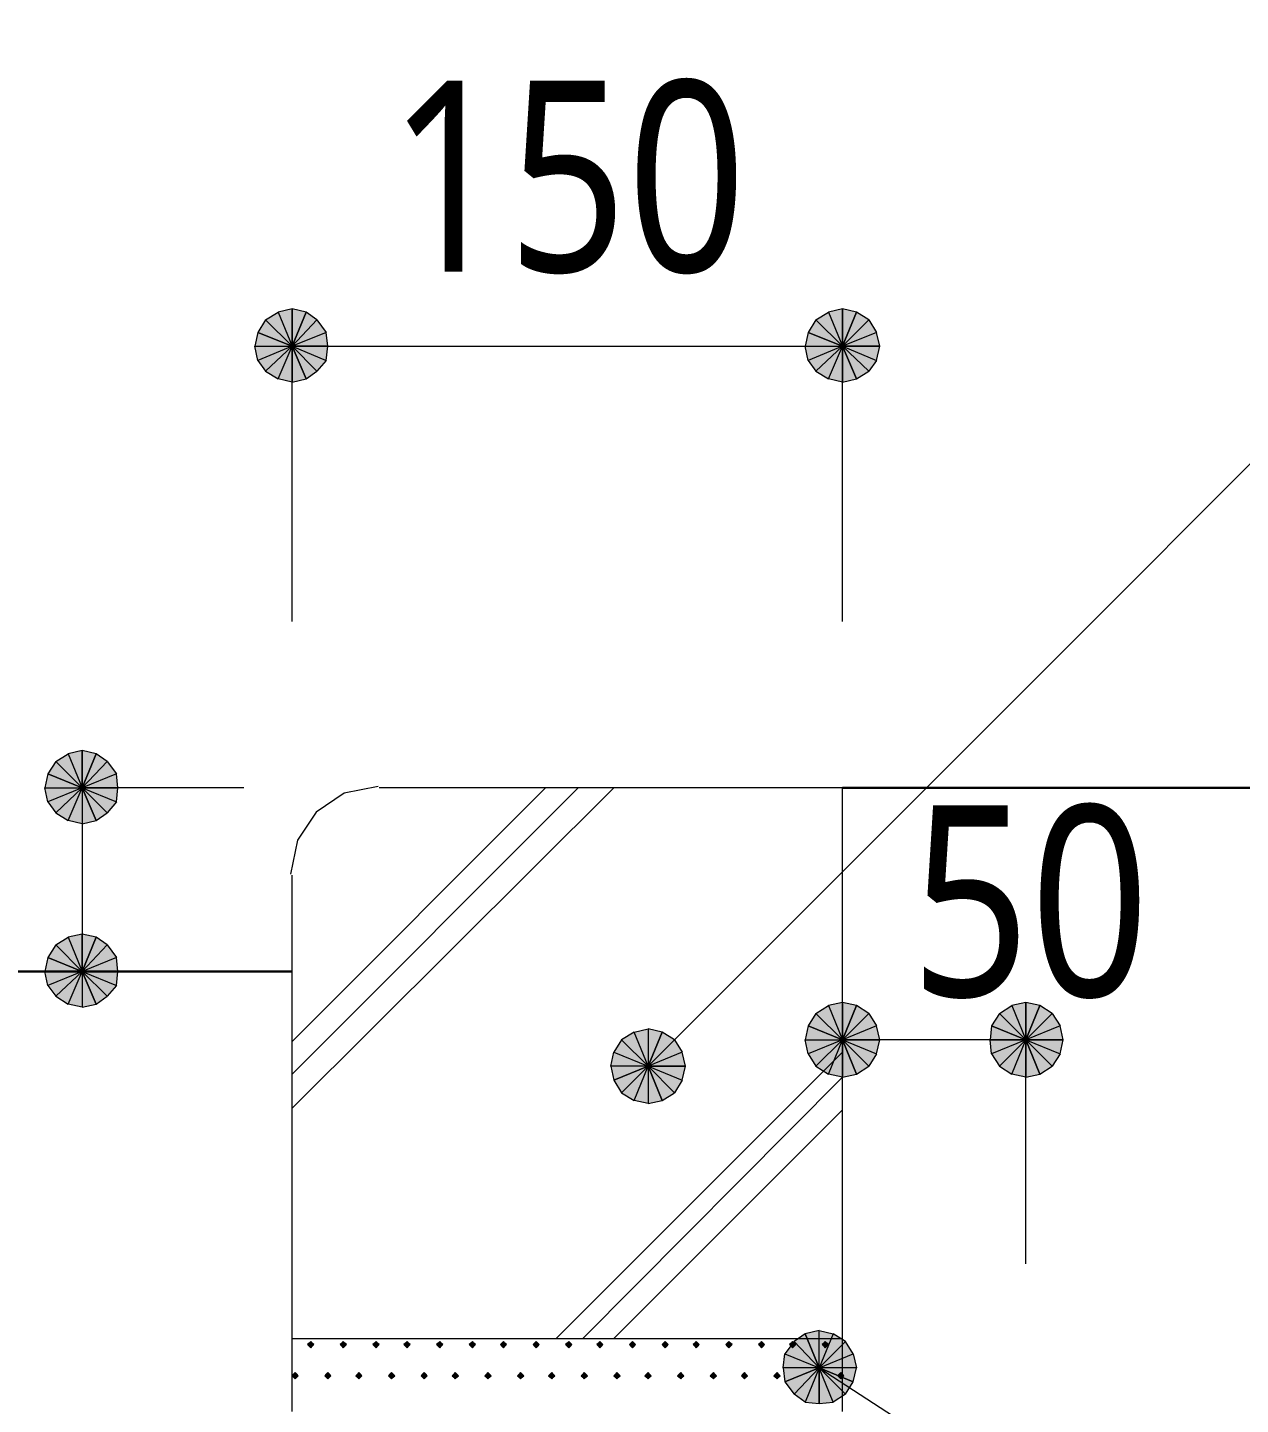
# Model space of a CAD drawing. Header units: millimetres. Extents: x 0 to 420, y 0 to 297.
# Drawn here: x 328.59 to 345.1, y 160.6 to 179.35 of the extents above; entities that cross this region are included whole.
import ezdxf
from ezdxf.enums import TextEntityAlignment as Align

# ---------------------------------------------------------------- set-up
doc = ezdxf.new("R2010")
doc.units = ezdxf.units.MM
doc.styles.add('kst32b', font='NotoSansJP-Variable.ttf')

msp = doc.modelspace()

# ---------------------------------------------------------------- hatches: boundary and pattern name
h = msp.add_hatch(color=7)
h.paths.add_polyline_path([(332.19, 175.514), (331.999, 175.472), (332.19, 175.006), (332.19, 175.514)])
h.paths.add_polyline_path([(331.999, 175.472), (332.19, 175.006), (331.83, 175.366), (331.999, 175.472)])
h.paths.add_polyline_path([(332.19, 175.006), (331.83, 175.366), (331.724, 175.196), (332.19, 175.006)])
for points in [[(332.38, 175.472), (332.19, 175.514), (332.19, 175.006), (332.38, 175.472)], [(339.873, 175.472), (339.683, 175.514), (339.683, 175.006), (339.873, 175.472)], [(329.523, 169.46), (329.332, 169.503), (329.332, 168.995), (329.523, 169.46)], [(329.523, 166.963), (329.332, 167.005), (329.332, 166.497), (329.523, 166.963)], [(339.873, 166.031), (339.683, 166.074), (339.683, 165.566), (339.873, 166.031)], [(342.371, 166.031), (342.18, 166.074), (342.18, 165.566), (342.371, 166.031)], [(336.571, 165.015), (336.677, 164.846), (337.037, 165.206), (336.571, 165.015)], [(332.444, 161.459), (332.422, 161.438), (332.401, 161.417), (332.422, 161.396), (332.444, 161.375), (332.465, 161.396), (332.486, 161.417), (332.465, 161.438), (332.444, 161.459)], [(332.888, 161.459), (332.867, 161.438), (332.846, 161.417), (332.867, 161.396), (332.888, 161.375), (332.909, 161.396), (332.93, 161.417), (332.909, 161.438), (332.888, 161.459)], [(333.333, 161.459), (333.312, 161.438), (333.29, 161.417), (333.312, 161.396), (333.333, 161.375), (333.354, 161.396), (333.375, 161.417), (333.354, 161.438), (333.333, 161.459)], [(333.756, 161.459), (333.735, 161.438), (333.714, 161.417), (333.735, 161.396), (333.756, 161.375), (333.777, 161.396), (333.798, 161.417), (333.777, 161.438), (333.756, 161.459)], [(334.201, 161.459), (334.179, 161.438), (334.158, 161.417), (334.179, 161.396), (334.201, 161.375), (334.222, 161.396), (334.243, 161.417), (334.222, 161.438), (334.201, 161.459)], [(334.645, 161.459), (334.624, 161.438), (334.603, 161.417), (334.624, 161.396), (334.645, 161.375), (334.666, 161.396), (334.687, 161.417), (334.666, 161.438), (334.645, 161.459)], [(335.068, 161.459), (335.047, 161.438), (335.026, 161.417), (335.047, 161.396), (335.068, 161.375), (335.089, 161.396), (335.111, 161.417), (335.089, 161.438), (335.068, 161.459)], [(335.513, 161.459), (335.492, 161.438), (335.471, 161.417), (335.492, 161.396), (335.513, 161.375), (335.534, 161.396), (335.555, 161.417), (335.534, 161.438), (335.513, 161.459)], [(335.957, 161.459), (335.936, 161.438), (335.915, 161.417), (335.936, 161.396), (335.957, 161.375), (335.979, 161.396), (336, 161.417), (335.979, 161.438), (335.957, 161.459)], [(336.381, 161.459), (336.36, 161.438), (336.338, 161.417), (336.36, 161.396), (336.381, 161.375), (336.402, 161.396), (336.423, 161.417), (336.402, 161.438), (336.381, 161.459)], [(336.825, 161.459), (336.804, 161.438), (336.783, 161.417), (336.804, 161.396), (336.825, 161.375), (336.846, 161.396), (336.868, 161.417), (336.846, 161.438), (336.825, 161.459)], [(337.27, 161.459), (337.248, 161.438), (337.227, 161.417), (337.248, 161.396), (337.27, 161.375), (337.291, 161.396), (337.312, 161.417), (337.291, 161.438), (337.27, 161.459)], [(337.693, 161.459), (337.672, 161.438), (337.651, 161.417), (337.672, 161.396), (337.693, 161.375), (337.714, 161.396), (337.735, 161.417), (337.714, 161.438), (337.693, 161.459)], [(338.137, 161.459), (338.116, 161.438), (338.095, 161.417), (338.116, 161.396), (338.137, 161.375), (338.159, 161.396), (338.18, 161.417), (338.159, 161.438), (338.137, 161.459)], [(338.582, 161.459), (338.561, 161.438), (338.54, 161.417), (338.561, 161.396), (338.582, 161.375), (338.603, 161.396), (338.624, 161.417), (338.603, 161.438), (338.582, 161.459)], [(339.005, 161.459), (338.984, 161.438), (338.963, 161.417), (338.984, 161.396), (339.005, 161.375), (339.027, 161.396), (339.048, 161.417), (339.027, 161.438), (339.005, 161.459)], [(339.175, 161.565), (339.027, 161.459), (339.365, 161.1), (339.175, 161.565)], [(339.45, 161.459), (339.429, 161.438), (339.407, 161.417), (339.429, 161.396), (339.45, 161.375), (339.471, 161.396), (339.492, 161.417), (339.471, 161.438), (339.45, 161.459)], [(332.232, 161.036), (332.211, 161.015), (332.19, 160.994), (332.211, 160.972), (332.232, 160.951), (332.253, 160.972), (332.274, 160.994), (332.253, 161.015), (332.232, 161.036)], [(332.677, 161.036), (332.655, 161.015), (332.634, 160.994), (332.655, 160.972), (332.677, 160.951), (332.698, 160.972), (332.719, 160.994), (332.698, 161.015), (332.677, 161.036)], [(333.1, 161.036), (333.079, 161.015), (333.057, 160.994), (333.079, 160.972), (333.1, 160.951), (333.121, 160.972), (333.142, 160.994), (333.121, 161.015), (333.1, 161.036)], [(333.544, 161.036), (333.523, 161.015), (333.502, 160.994), (333.523, 160.972), (333.544, 160.951), (333.566, 160.972), (333.587, 160.994), (333.566, 161.015), (333.544, 161.036)], [(333.989, 161.036), (333.968, 161.015), (333.946, 160.994), (333.968, 160.972), (333.989, 160.951), (334.01, 160.972), (334.031, 160.994), (334.01, 161.015), (333.989, 161.036)], [(334.412, 161.036), (334.391, 161.015), (334.37, 160.994), (334.391, 160.972), (334.412, 160.951), (334.433, 160.972), (334.454, 160.994), (334.433, 161.015), (334.412, 161.036)], [(334.857, 161.036), (334.836, 161.015), (334.814, 160.994), (334.836, 160.972), (334.857, 160.951), (334.878, 160.972), (334.899, 160.994), (334.878, 161.015), (334.857, 161.036)], [(335.301, 161.036), (335.28, 161.015), (335.259, 160.994), (335.28, 160.972), (335.301, 160.951), (335.322, 160.972), (335.344, 160.994), (335.322, 161.015), (335.301, 161.036)], [(335.725, 161.036), (335.703, 161.015), (335.682, 160.994), (335.703, 160.972), (335.725, 160.951), (335.746, 160.972), (335.767, 160.994), (335.746, 161.015), (335.725, 161.036)], [(336.169, 161.036), (336.148, 161.015), (336.127, 160.994), (336.148, 160.972), (336.169, 160.951), (336.19, 160.972), (336.211, 160.994), (336.19, 161.015), (336.169, 161.036)], [(336.613, 161.036), (336.592, 161.015), (336.571, 160.994), (336.592, 160.972), (336.613, 160.951), (336.635, 160.972), (336.656, 160.994), (336.635, 161.015), (336.613, 161.036)], [(337.037, 161.036), (337.016, 161.015), (336.995, 160.994), (337.016, 160.972), (337.037, 160.951), (337.058, 160.972), (337.079, 160.994), (337.058, 161.015), (337.037, 161.036)], [(337.481, 161.036), (337.46, 161.015), (337.439, 160.994), (337.46, 160.972), (337.481, 160.951), (337.503, 160.972), (337.524, 160.994), (337.503, 161.015), (337.481, 161.036)], [(337.926, 161.036), (337.905, 161.015), (337.884, 160.994), (337.905, 160.972), (337.926, 160.951), (337.947, 160.972), (337.968, 160.994), (337.947, 161.015), (337.926, 161.036)], [(338.349, 161.036), (338.328, 161.015), (338.307, 160.994), (338.328, 160.972), (338.349, 160.951), (338.37, 160.972), (338.391, 160.994), (338.37, 161.015), (338.349, 161.036)], [(338.794, 161.036), (338.772, 161.015), (338.751, 160.994), (338.772, 160.972), (338.794, 160.951), (338.815, 160.972), (338.836, 160.994), (338.815, 161.015), (338.794, 161.036)], [(339.662, 161.036), (339.64, 161.015), (339.619, 160.994), (339.64, 160.972), (339.662, 160.951), (339.683, 160.972), (339.704, 160.994), (339.683, 161.015), (339.662, 161.036)]]:
    msp.add_hatch(color=7).paths.add_polyline_path(points)
h = msp.add_hatch(color=7)
h.paths.add_polyline_path([(332.677, 175.006), (332.655, 175.196), (332.19, 175.006), (332.677, 175.006)])
h.paths.add_polyline_path([(332.655, 175.196), (332.19, 175.006), (332.528, 175.366), (332.655, 175.196)])
h.paths.add_polyline_path([(332.19, 175.006), (332.528, 175.366), (332.38, 175.472), (332.19, 175.006)])
h = msp.add_hatch(color=7)
h.paths.add_polyline_path([(339.683, 175.514), (339.492, 175.472), (339.683, 175.006), (339.683, 175.514)])
h.paths.add_polyline_path([(339.492, 175.472), (339.683, 175.006), (339.323, 175.366), (339.492, 175.472)])
h.paths.add_polyline_path([(339.683, 175.006), (339.323, 175.366), (339.217, 175.196), (339.683, 175.006)])
h = msp.add_hatch(color=7)
h.paths.add_polyline_path([(340.191, 175.006), (340.148, 175.196), (339.683, 175.006), (340.191, 175.006)])
h.paths.add_polyline_path([(340.148, 175.196), (339.683, 175.006), (340.043, 175.366), (340.148, 175.196)])
h.paths.add_polyline_path([(339.683, 175.006), (340.043, 175.366), (339.873, 175.472), (339.683, 175.006)])
h = msp.add_hatch(color=7)
h.paths.add_polyline_path([(331.724, 175.196), (331.682, 175.006), (332.19, 175.006), (331.724, 175.196)])
h.paths.add_polyline_path([(331.682, 175.006), (332.19, 175.006), (331.724, 174.815), (331.682, 175.006)])
h.paths.add_polyline_path([(332.19, 175.006), (331.724, 174.815), (331.83, 174.667), (332.19, 175.006)])
h = msp.add_hatch(color=7)
h.paths.add_polyline_path([(339.217, 175.196), (339.175, 175.006), (339.683, 175.006), (339.217, 175.196)])
h.paths.add_polyline_path([(339.175, 175.006), (339.683, 175.006), (339.217, 174.815), (339.175, 175.006)])
h.paths.add_polyline_path([(339.683, 175.006), (339.217, 174.815), (339.323, 174.667), (339.683, 175.006)])
h = msp.add_hatch(color=7)
h.paths.add_polyline_path([(331.83, 174.667), (331.999, 174.561), (332.19, 175.006), (331.83, 174.667)])
h.paths.add_polyline_path([(331.999, 174.561), (332.19, 175.006), (332.19, 174.519), (331.999, 174.561)])
h.paths.add_polyline_path([(332.19, 175.006), (332.19, 174.519), (332.38, 174.561), (332.19, 175.006)])
h = msp.add_hatch(color=7)
h.paths.add_polyline_path([(332.38, 174.561), (332.528, 174.667), (332.19, 175.006), (332.38, 174.561)])
h.paths.add_polyline_path([(332.528, 174.667), (332.19, 175.006), (332.655, 174.815), (332.528, 174.667)])
h.paths.add_polyline_path([(332.19, 175.006), (332.655, 174.815), (332.677, 175.006), (332.19, 175.006)])
h = msp.add_hatch(color=7)
h.paths.add_polyline_path([(339.323, 174.667), (339.492, 174.561), (339.683, 175.006), (339.323, 174.667)])
h.paths.add_polyline_path([(339.492, 174.561), (339.683, 175.006), (339.683, 174.519), (339.492, 174.561)])
h.paths.add_polyline_path([(339.683, 175.006), (339.683, 174.519), (339.873, 174.561), (339.683, 175.006)])
h = msp.add_hatch(color=7)
h.paths.add_polyline_path([(339.873, 174.561), (340.043, 174.667), (339.683, 175.006), (339.873, 174.561)])
h.paths.add_polyline_path([(340.043, 174.667), (339.683, 175.006), (340.148, 174.815), (340.043, 174.667)])
h.paths.add_polyline_path([(339.683, 175.006), (340.148, 174.815), (340.191, 175.006), (339.683, 175.006)])
h = msp.add_hatch(color=7)
h.paths.add_polyline_path([(329.332, 169.503), (329.142, 169.46), (329.332, 168.995), (329.332, 169.503)])
h.paths.add_polyline_path([(329.142, 169.46), (329.332, 168.995), (328.972, 169.354), (329.142, 169.46)])
h.paths.add_polyline_path([(329.332, 168.995), (328.972, 169.354), (328.866, 169.185), (329.332, 168.995)])
h = msp.add_hatch(color=7)
h.paths.add_polyline_path([(329.819, 168.995), (329.798, 169.185), (329.332, 168.995), (329.819, 168.995)])
h.paths.add_polyline_path([(329.798, 169.185), (329.332, 168.995), (329.671, 169.354), (329.798, 169.185)])
h.paths.add_polyline_path([(329.332, 168.995), (329.671, 169.354), (329.523, 169.46), (329.332, 168.995)])
h = msp.add_hatch(color=7)
h.paths.add_polyline_path([(328.866, 169.185), (328.824, 168.995), (329.332, 168.995), (328.866, 169.185)])
h.paths.add_polyline_path([(328.824, 168.995), (329.332, 168.995), (328.866, 168.804), (328.824, 168.995)])
h.paths.add_polyline_path([(329.332, 168.995), (328.866, 168.804), (328.972, 168.656), (329.332, 168.995)])
h = msp.add_hatch(color=7)
h.paths.add_polyline_path([(328.972, 168.656), (329.142, 168.55), (329.332, 168.995), (328.972, 168.656)])
h.paths.add_polyline_path([(329.142, 168.55), (329.332, 168.995), (329.332, 168.508), (329.142, 168.55)])
h.paths.add_polyline_path([(329.332, 168.995), (329.332, 168.508), (329.523, 168.55), (329.332, 168.995)])
h = msp.add_hatch(color=7)
h.paths.add_polyline_path([(329.523, 168.55), (329.671, 168.656), (329.332, 168.995), (329.523, 168.55)])
h.paths.add_polyline_path([(329.671, 168.656), (329.332, 168.995), (329.798, 168.804), (329.671, 168.656)])
h.paths.add_polyline_path([(329.332, 168.995), (329.798, 168.804), (329.819, 168.995), (329.332, 168.995)])
h = msp.add_hatch(color=7)
h.paths.add_polyline_path([(329.332, 167.005), (329.142, 166.963), (329.332, 166.497), (329.332, 167.005)])
h.paths.add_polyline_path([(329.142, 166.963), (329.332, 166.497), (328.972, 166.857), (329.142, 166.963)])
h.paths.add_polyline_path([(329.332, 166.497), (328.972, 166.857), (328.866, 166.687), (329.332, 166.497)])
h = msp.add_hatch(color=7)
h.paths.add_polyline_path([(329.819, 166.497), (329.798, 166.687), (329.332, 166.497), (329.819, 166.497)])
h.paths.add_polyline_path([(329.798, 166.687), (329.332, 166.497), (329.671, 166.857), (329.798, 166.687)])
h.paths.add_polyline_path([(329.332, 166.497), (329.671, 166.857), (329.523, 166.963), (329.332, 166.497)])
h = msp.add_hatch(color=7)
h.paths.add_polyline_path([(328.866, 166.687), (328.824, 166.497), (329.332, 166.497), (328.866, 166.687)])
h.paths.add_polyline_path([(328.824, 166.497), (329.332, 166.497), (328.866, 166.306), (328.824, 166.497)])
h.paths.add_polyline_path([(329.332, 166.497), (328.866, 166.306), (328.972, 166.158), (329.332, 166.497)])
h = msp.add_hatch(color=7)
h.paths.add_polyline_path([(328.972, 166.158), (329.142, 166.052), (329.332, 166.497), (328.972, 166.158)])
h.paths.add_polyline_path([(329.142, 166.052), (329.332, 166.497), (329.332, 166.01), (329.142, 166.052)])
h.paths.add_polyline_path([(329.332, 166.497), (329.332, 166.01), (329.523, 166.052), (329.332, 166.497)])
h = msp.add_hatch(color=7)
h.paths.add_polyline_path([(329.523, 166.052), (329.671, 166.158), (329.332, 166.497), (329.523, 166.052)])
h.paths.add_polyline_path([(329.671, 166.158), (329.332, 166.497), (329.798, 166.306), (329.671, 166.158)])
h.paths.add_polyline_path([(329.332, 166.497), (329.798, 166.306), (329.819, 166.497), (329.332, 166.497)])
h = msp.add_hatch(color=7)
h.paths.add_polyline_path([(339.683, 166.074), (339.492, 166.031), (339.683, 165.566), (339.683, 166.074)])
h.paths.add_polyline_path([(339.492, 166.031), (339.683, 165.566), (339.323, 165.925), (339.492, 166.031)])
h.paths.add_polyline_path([(339.683, 165.566), (339.323, 165.925), (339.217, 165.756), (339.683, 165.566)])
h = msp.add_hatch(color=7)
h.paths.add_polyline_path([(342.18, 166.074), (341.99, 166.031), (342.18, 165.566), (342.18, 166.074)])
h.paths.add_polyline_path([(341.99, 166.031), (342.18, 165.566), (341.821, 165.925), (341.99, 166.031)])
h.paths.add_polyline_path([(342.18, 165.566), (341.821, 165.925), (341.715, 165.756), (342.18, 165.566)])
h = msp.add_hatch(color=7)
h.paths.add_polyline_path([(340.191, 165.566), (340.148, 165.756), (339.683, 165.566), (340.191, 165.566)])
h.paths.add_polyline_path([(340.148, 165.756), (339.683, 165.566), (340.043, 165.925), (340.148, 165.756)])
h.paths.add_polyline_path([(339.683, 165.566), (340.043, 165.925), (339.873, 166.031), (339.683, 165.566)])
h = msp.add_hatch(color=7)
h.paths.add_polyline_path([(342.688, 165.566), (342.646, 165.756), (342.18, 165.566), (342.688, 165.566)])
h.paths.add_polyline_path([(342.646, 165.756), (342.18, 165.566), (342.54, 165.925), (342.646, 165.756)])
h.paths.add_polyline_path([(342.18, 165.566), (342.54, 165.925), (342.371, 166.031), (342.18, 165.566)])
h = msp.add_hatch(color=7)
h.paths.add_polyline_path([(337.227, 165.671), (337.037, 165.714), (337.037, 165.206), (337.227, 165.671)])
h.paths.add_polyline_path([(337.037, 165.714), (337.037, 165.206), (336.846, 165.671), (337.037, 165.714)])
h.paths.add_polyline_path([(337.037, 165.206), (336.846, 165.671), (336.677, 165.566), (337.037, 165.206)])
h = msp.add_hatch(color=7)
h.paths.add_polyline_path([(339.217, 165.756), (339.175, 165.566), (339.683, 165.566), (339.217, 165.756)])
h.paths.add_polyline_path([(339.175, 165.566), (339.683, 165.566), (339.217, 165.375), (339.175, 165.566)])
h.paths.add_polyline_path([(339.683, 165.566), (339.217, 165.375), (339.323, 165.206), (339.683, 165.566)])
h = msp.add_hatch(color=7)
h.paths.add_polyline_path([(341.715, 165.756), (341.694, 165.566), (342.18, 165.566), (341.715, 165.756)])
h.paths.add_polyline_path([(341.694, 165.566), (342.18, 165.566), (341.715, 165.375), (341.694, 165.566)])
h.paths.add_polyline_path([(342.18, 165.566), (341.715, 165.375), (341.821, 165.206), (342.18, 165.566)])
h = msp.add_hatch(color=7)
h.paths.add_polyline_path([(336.677, 165.566), (336.571, 165.396), (337.037, 165.206), (336.677, 165.566)])
h.paths.add_polyline_path([(336.571, 165.396), (337.037, 165.206), (336.529, 165.206), (336.571, 165.396)])
h.paths.add_polyline_path([(337.037, 165.206), (336.529, 165.206), (336.571, 165.015), (337.037, 165.206)])
h = msp.add_hatch(color=7)
h.paths.add_polyline_path([(337.545, 165.206), (337.503, 165.396), (337.037, 165.206), (337.545, 165.206)])
h.paths.add_polyline_path([(337.503, 165.396), (337.037, 165.206), (337.397, 165.566), (337.503, 165.396)])
h.paths.add_polyline_path([(337.037, 165.206), (337.397, 165.566), (337.227, 165.671), (337.037, 165.206)])
h = msp.add_hatch(color=7)
h.paths.add_polyline_path([(339.323, 165.206), (339.492, 165.1), (339.683, 165.566), (339.323, 165.206)])
h.paths.add_polyline_path([(339.492, 165.1), (339.683, 165.566), (339.683, 165.058), (339.492, 165.1)])
h.paths.add_polyline_path([(339.683, 165.566), (339.683, 165.058), (339.873, 165.1), (339.683, 165.566)])
h = msp.add_hatch(color=7)
h.paths.add_polyline_path([(339.873, 165.1), (340.043, 165.206), (339.683, 165.566), (339.873, 165.1)])
h.paths.add_polyline_path([(340.043, 165.206), (339.683, 165.566), (340.148, 165.375), (340.043, 165.206)])
h.paths.add_polyline_path([(339.683, 165.566), (340.148, 165.375), (340.191, 165.566), (339.683, 165.566)])
h = msp.add_hatch(color=7)
h.paths.add_polyline_path([(341.821, 165.206), (341.99, 165.1), (342.18, 165.566), (341.821, 165.206)])
h.paths.add_polyline_path([(341.99, 165.1), (342.18, 165.566), (342.18, 165.058), (341.99, 165.1)])
h.paths.add_polyline_path([(342.18, 165.566), (342.18, 165.058), (342.371, 165.1), (342.18, 165.566)])
h = msp.add_hatch(color=7)
h.paths.add_polyline_path([(342.371, 165.1), (342.54, 165.206), (342.18, 165.566), (342.371, 165.1)])
h.paths.add_polyline_path([(342.54, 165.206), (342.18, 165.566), (342.646, 165.375), (342.54, 165.206)])
h.paths.add_polyline_path([(342.18, 165.566), (342.646, 165.375), (342.688, 165.566), (342.18, 165.566)])
h = msp.add_hatch(color=7)
h.paths.add_polyline_path([(336.677, 164.846), (336.846, 164.74), (337.037, 165.206), (336.677, 164.846)])
h.paths.add_polyline_path([(336.846, 164.74), (337.037, 165.206), (337.037, 164.698), (336.846, 164.74)])
h.paths.add_polyline_path([(337.037, 165.206), (337.037, 164.698), (337.227, 164.74), (337.037, 165.206)])
h = msp.add_hatch(color=7)
h.paths.add_polyline_path([(337.227, 164.74), (337.397, 164.846), (337.037, 165.206), (337.227, 164.74)])
h.paths.add_polyline_path([(337.397, 164.846), (337.037, 165.206), (337.503, 165.015), (337.397, 164.846)])
h.paths.add_polyline_path([(337.037, 165.206), (337.503, 165.015), (337.545, 165.206), (337.037, 165.206)])
h = msp.add_hatch(color=7)
h.paths.add_polyline_path([(339.725, 161.459), (339.556, 161.565), (339.365, 161.1), (339.725, 161.459)])
h.paths.add_polyline_path([(339.556, 161.565), (339.365, 161.1), (339.365, 161.607), (339.556, 161.565)])
h.paths.add_polyline_path([(339.365, 161.1), (339.365, 161.607), (339.175, 161.565), (339.365, 161.1)])
h = msp.add_hatch(color=7)
h.paths.add_polyline_path([(339.027, 161.459), (338.9, 161.29), (339.365, 161.1), (339.027, 161.459)])
h.paths.add_polyline_path([(338.9, 161.29), (339.365, 161.1), (338.878, 161.1), (338.9, 161.29)])
h.paths.add_polyline_path([(339.365, 161.1), (338.878, 161.1), (338.9, 160.909), (339.365, 161.1)])
h = msp.add_hatch(color=7)
h.paths.add_polyline_path([(339.831, 160.909), (339.873, 161.1), (339.365, 161.1), (339.831, 160.909)])
h.paths.add_polyline_path([(339.873, 161.1), (339.365, 161.1), (339.831, 161.29), (339.873, 161.1)])
h.paths.add_polyline_path([(339.365, 161.1), (339.831, 161.29), (339.725, 161.459), (339.365, 161.1)])
h = msp.add_hatch(color=7)
h.paths.add_polyline_path([(338.9, 160.909), (339.027, 160.74), (339.365, 161.1), (338.9, 160.909)])
h.paths.add_polyline_path([(339.027, 160.74), (339.365, 161.1), (339.175, 160.634), (339.027, 160.74)])
h.paths.add_polyline_path([(339.365, 161.1), (339.175, 160.634), (339.365, 160.613), (339.365, 161.1)])
h = msp.add_hatch(color=7)
h.paths.add_polyline_path([(339.365, 160.613), (339.556, 160.634), (339.365, 161.1), (339.365, 160.613)])
h.paths.add_polyline_path([(339.556, 160.634), (339.365, 161.1), (339.725, 160.74), (339.556, 160.634)])
h.paths.add_polyline_path([(339.365, 161.1), (339.725, 160.74), (339.831, 160.909), (339.365, 161.1)])

# ---------------------------------------------------------------- linework, layer by layer
at = {"lineweight": 13}
for points in [[(337.037, 165.206), (351.176, 179.345)], [(332.19, 171.259), (332.19, 175.006)], [(332.19, 175.006), (339.683, 175.006)], [(339.683, 171.259), (339.683, 175.006)], [(331.534, 168.995), (329.332, 168.995)], [(329.332, 168.995), (329.332, 166.497)], [(333.364, 169.016), (332.899, 168.922), (332.519, 168.666), (332.262, 168.285), (332.168, 167.82)], [(332.19, 165.544), (335.64, 168.995)], [(332.19, 164.634), (336.571, 168.995)], [(332.19, 165.1), (336.084, 168.995)], [(339.683, 168.995), (333.375, 168.995)], [(339.683, 161.502), (339.683, 168.995)], [(332.19, 160.507), (332.19, 167.809)], [(339.683, 160.507), (339.683, 165.566)], [(342.18, 165.566), (339.683, 165.566)], [(342.18, 162.518), (342.18, 165.566)], [(335.788, 161.502), (339.683, 165.396)], [(336.148, 161.502), (339.683, 165.058)], [(336.571, 161.502), (339.683, 164.613)], [(332.19, 161.502), (339.683, 161.502)], [(339.365, 161.1), (343.895, 158.157)]]:
    msp.add_lwpolyline(points, dxfattribs=at)
at = {"lineweight": 0}
for points in [[(331.999, 175.472), (332.19, 175.006), (331.83, 175.366)], [(332.19, 175.514), (331.999, 175.472), (332.19, 175.006)], [(332.38, 175.472), (332.19, 175.514), (332.19, 175.006)], [(332.19, 175.006), (332.528, 175.366), (332.38, 175.472)], [(339.492, 175.472), (339.683, 175.006), (339.323, 175.366)], [(339.683, 175.514), (339.492, 175.472), (339.683, 175.006)], [(339.873, 175.472), (339.683, 175.514), (339.683, 175.006)], [(339.683, 175.006), (340.043, 175.366), (339.873, 175.472)], [(332.19, 175.006), (331.83, 175.366), (331.724, 175.196)], [(332.655, 175.196), (332.19, 175.006), (332.528, 175.366)], [(339.683, 175.006), (339.323, 175.366), (339.217, 175.196)], [(340.148, 175.196), (339.683, 175.006), (340.043, 175.366)], [(331.724, 175.196), (331.682, 175.006), (332.19, 175.006)], [(332.677, 175.006), (332.655, 175.196), (332.19, 175.006)], [(339.217, 175.196), (339.175, 175.006), (339.683, 175.006)], [(340.191, 175.006), (340.148, 175.196), (339.683, 175.006)], [(331.682, 175.006), (332.19, 175.006), (331.724, 174.815)], [(332.19, 175.006), (331.724, 174.815), (331.83, 174.667)], [(331.83, 174.667), (331.999, 174.561), (332.19, 175.006)], [(331.999, 174.561), (332.19, 175.006), (332.19, 174.519)], [(332.19, 175.006), (332.19, 174.519), (332.38, 174.561)], [(332.38, 174.561), (332.528, 174.667), (332.19, 175.006)], [(332.528, 174.667), (332.19, 175.006), (332.655, 174.815)], [(332.19, 175.006), (332.655, 174.815), (332.677, 175.006)], [(339.175, 175.006), (339.683, 175.006), (339.217, 174.815)], [(339.683, 175.006), (339.217, 174.815), (339.323, 174.667)], [(339.323, 174.667), (339.492, 174.561), (339.683, 175.006)], [(339.492, 174.561), (339.683, 175.006), (339.683, 174.519)], [(339.683, 175.006), (339.683, 174.519), (339.873, 174.561)], [(339.873, 174.561), (340.043, 174.667), (339.683, 175.006)], [(340.043, 174.667), (339.683, 175.006), (340.148, 174.815)], [(339.683, 175.006), (340.148, 174.815), (340.191, 175.006)], [(329.142, 169.46), (329.332, 168.995), (328.972, 169.354)], [(329.332, 169.503), (329.142, 169.46), (329.332, 168.995)], [(329.523, 169.46), (329.332, 169.503), (329.332, 168.995)], [(329.332, 168.995), (329.671, 169.354), (329.523, 169.46)], [(329.332, 168.995), (328.972, 169.354), (328.866, 169.185)], [(329.798, 169.185), (329.332, 168.995), (329.671, 169.354)], [(328.866, 169.185), (328.824, 168.995), (329.332, 168.995)], [(329.819, 168.995), (329.798, 169.185), (329.332, 168.995)], [(328.824, 168.995), (329.332, 168.995), (328.866, 168.804)], [(329.332, 168.995), (328.866, 168.804), (328.972, 168.656)], [(328.972, 168.656), (329.142, 168.55), (329.332, 168.995)], [(329.142, 168.55), (329.332, 168.995), (329.332, 168.508)], [(329.332, 168.995), (329.332, 168.508), (329.523, 168.55)], [(329.523, 168.55), (329.671, 168.656), (329.332, 168.995)], [(329.671, 168.656), (329.332, 168.995), (329.798, 168.804)], [(329.332, 168.995), (329.798, 168.804), (329.819, 168.995)], [(329.332, 167.005), (329.142, 166.963), (329.332, 166.497)], [(329.523, 166.963), (329.332, 167.005), (329.332, 166.497)], [(329.332, 166.497), (328.972, 166.857), (328.866, 166.687)], [(329.142, 166.963), (329.332, 166.497), (328.972, 166.857)], [(329.332, 166.497), (329.671, 166.857), (329.523, 166.963)], [(329.798, 166.687), (329.332, 166.497), (329.671, 166.857)], [(328.866, 166.687), (328.824, 166.497), (329.332, 166.497)], [(329.819, 166.497), (329.798, 166.687), (329.332, 166.497)], [(328.824, 166.497), (329.332, 166.497), (328.866, 166.306)], [(329.332, 166.497), (328.866, 166.306), (328.972, 166.158)], [(328.972, 166.158), (329.142, 166.052), (329.332, 166.497)], [(329.142, 166.052), (329.332, 166.497), (329.332, 166.01)], [(329.332, 166.497), (329.332, 166.01), (329.523, 166.052)], [(329.523, 166.052), (329.671, 166.158), (329.332, 166.497)], [(329.671, 166.158), (329.332, 166.497), (329.798, 166.306)], [(329.332, 166.497), (329.798, 166.306), (329.819, 166.497)], [(339.683, 166.074), (339.492, 166.031), (339.683, 165.566)], [(339.873, 166.031), (339.683, 166.074), (339.683, 165.566)], [(342.18, 166.074), (341.99, 166.031), (342.18, 165.566)], [(342.371, 166.031), (342.18, 166.074), (342.18, 165.566)], [(339.683, 165.566), (339.323, 165.925), (339.217, 165.756)], [(339.492, 166.031), (339.683, 165.566), (339.323, 165.925)], [(339.683, 165.566), (340.043, 165.925), (339.873, 166.031)], [(340.148, 165.756), (339.683, 165.566), (340.043, 165.925)], [(342.18, 165.566), (341.821, 165.925), (341.715, 165.756)], [(341.99, 166.031), (342.18, 165.566), (341.821, 165.925)], [(342.18, 165.566), (342.54, 165.925), (342.371, 166.031)], [(342.646, 165.756), (342.18, 165.566), (342.54, 165.925)], [(337.037, 165.714), (337.037, 165.206), (336.846, 165.671)], [(337.227, 165.671), (337.037, 165.714), (337.037, 165.206)], [(339.217, 165.756), (339.175, 165.566), (339.683, 165.566)], [(340.191, 165.566), (340.148, 165.756), (339.683, 165.566)], [(341.715, 165.756), (341.694, 165.566), (342.18, 165.566)], [(342.688, 165.566), (342.646, 165.756), (342.18, 165.566)], [(336.677, 165.566), (336.571, 165.396), (337.037, 165.206)], [(337.037, 165.206), (336.846, 165.671), (336.677, 165.566)], [(337.037, 165.206), (337.397, 165.566), (337.227, 165.671)], [(337.503, 165.396), (337.037, 165.206), (337.397, 165.566)], [(339.175, 165.566), (339.683, 165.566), (339.217, 165.375)], [(339.683, 165.566), (339.217, 165.375), (339.323, 165.206)], [(339.323, 165.206), (339.492, 165.1), (339.683, 165.566)], [(339.492, 165.1), (339.683, 165.566), (339.683, 165.058)], [(339.683, 165.566), (339.683, 165.058), (339.873, 165.1)], [(339.873, 165.1), (340.043, 165.206), (339.683, 165.566)], [(340.043, 165.206), (339.683, 165.566), (340.148, 165.375)], [(339.683, 165.566), (340.148, 165.375), (340.191, 165.566)], [(341.694, 165.566), (342.18, 165.566), (341.715, 165.375)], [(342.18, 165.566), (341.715, 165.375), (341.821, 165.206)], [(341.821, 165.206), (341.99, 165.1), (342.18, 165.566)], [(341.99, 165.1), (342.18, 165.566), (342.18, 165.058)], [(342.18, 165.566), (342.18, 165.058), (342.371, 165.1)], [(342.371, 165.1), (342.54, 165.206), (342.18, 165.566)], [(342.54, 165.206), (342.18, 165.566), (342.646, 165.375)], [(342.18, 165.566), (342.646, 165.375), (342.688, 165.566)], [(336.571, 165.396), (337.037, 165.206), (336.529, 165.206)], [(337.545, 165.206), (337.503, 165.396), (337.037, 165.206)], [(337.037, 165.206), (336.529, 165.206), (336.571, 165.015)], [(336.571, 165.015), (336.677, 164.846), (337.037, 165.206)], [(336.677, 164.846), (336.846, 164.74), (337.037, 165.206)], [(336.846, 164.74), (337.037, 165.206), (337.037, 164.698)], [(337.037, 165.206), (337.037, 164.698), (337.227, 164.74)], [(337.227, 164.74), (337.397, 164.846), (337.037, 165.206)], [(337.397, 164.846), (337.037, 165.206), (337.503, 165.015)], [(337.037, 165.206), (337.503, 165.015), (337.545, 165.206)], [(339.365, 161.1), (339.365, 161.607), (339.175, 161.565)], [(339.556, 161.565), (339.365, 161.1), (339.365, 161.607)], [(332.444, 161.459), (332.422, 161.438), (332.401, 161.417), (332.422, 161.396), (332.444, 161.375), (332.465, 161.396), (332.486, 161.417), (332.465, 161.438)], [(332.888, 161.459), (332.867, 161.438), (332.846, 161.417), (332.867, 161.396), (332.888, 161.375), (332.909, 161.396), (332.93, 161.417), (332.909, 161.438)], [(333.333, 161.459), (333.312, 161.438), (333.29, 161.417), (333.312, 161.396), (333.333, 161.375), (333.354, 161.396), (333.375, 161.417), (333.354, 161.438)], [(333.756, 161.459), (333.735, 161.438), (333.714, 161.417), (333.735, 161.396), (333.756, 161.375), (333.777, 161.396), (333.798, 161.417), (333.777, 161.438)], [(334.201, 161.459), (334.179, 161.438), (334.158, 161.417), (334.179, 161.396), (334.201, 161.375), (334.222, 161.396), (334.243, 161.417), (334.222, 161.438)], [(334.645, 161.459), (334.624, 161.438), (334.603, 161.417), (334.624, 161.396), (334.645, 161.375), (334.666, 161.396), (334.687, 161.417), (334.666, 161.438)], [(335.068, 161.459), (335.047, 161.438), (335.026, 161.417), (335.047, 161.396), (335.068, 161.375), (335.089, 161.396), (335.111, 161.417), (335.089, 161.438)], [(335.513, 161.459), (335.492, 161.438), (335.471, 161.417), (335.492, 161.396), (335.513, 161.375), (335.534, 161.396), (335.555, 161.417), (335.534, 161.438)], [(335.957, 161.459), (335.936, 161.438), (335.915, 161.417), (335.936, 161.396), (335.957, 161.375), (335.979, 161.396), (336, 161.417), (335.979, 161.438)], [(336.381, 161.459), (336.36, 161.438), (336.338, 161.417), (336.36, 161.396), (336.381, 161.375), (336.402, 161.396), (336.423, 161.417), (336.402, 161.438)], [(336.825, 161.459), (336.804, 161.438), (336.783, 161.417), (336.804, 161.396), (336.825, 161.375), (336.846, 161.396), (336.868, 161.417), (336.846, 161.438)], [(337.27, 161.459), (337.248, 161.438), (337.227, 161.417), (337.248, 161.396), (337.27, 161.375), (337.291, 161.396), (337.312, 161.417), (337.291, 161.438)], [(337.693, 161.459), (337.672, 161.438), (337.651, 161.417), (337.672, 161.396), (337.693, 161.375), (337.714, 161.396), (337.735, 161.417), (337.714, 161.438)], [(338.137, 161.459), (338.116, 161.438), (338.095, 161.417), (338.116, 161.396), (338.137, 161.375), (338.159, 161.396), (338.18, 161.417), (338.159, 161.438)], [(338.582, 161.459), (338.561, 161.438), (338.54, 161.417), (338.561, 161.396), (338.582, 161.375), (338.603, 161.396), (338.624, 161.417), (338.603, 161.438)], [(339.027, 161.459), (338.9, 161.29), (339.365, 161.1)], [(339.005, 161.459), (338.984, 161.438), (338.963, 161.417), (338.984, 161.396), (339.005, 161.375), (339.027, 161.396), (339.048, 161.417), (339.027, 161.438)], [(339.175, 161.565), (339.027, 161.459), (339.365, 161.1)], [(339.725, 161.459), (339.556, 161.565), (339.365, 161.1)], [(339.365, 161.1), (339.831, 161.29), (339.725, 161.459)], [(339.45, 161.459), (339.429, 161.438), (339.407, 161.417), (339.429, 161.396), (339.45, 161.375), (339.471, 161.396), (339.492, 161.417), (339.471, 161.438)], [(338.9, 161.29), (339.365, 161.1), (338.878, 161.1)], [(339.873, 161.1), (339.365, 161.1), (339.831, 161.29)], [(332.232, 161.036), (332.211, 161.015), (332.19, 160.994), (332.211, 160.972), (332.232, 160.951), (332.253, 160.972), (332.274, 160.994), (332.253, 161.015)], [(332.677, 161.036), (332.655, 161.015), (332.634, 160.994), (332.655, 160.972), (332.677, 160.951), (332.698, 160.972), (332.719, 160.994), (332.698, 161.015)], [(333.1, 161.036), (333.079, 161.015), (333.057, 160.994), (333.079, 160.972), (333.1, 160.951), (333.121, 160.972), (333.142, 160.994), (333.121, 161.015)], [(333.544, 161.036), (333.523, 161.015), (333.502, 160.994), (333.523, 160.972), (333.544, 160.951), (333.566, 160.972), (333.587, 160.994), (333.566, 161.015)], [(333.989, 161.036), (333.968, 161.015), (333.946, 160.994), (333.968, 160.972), (333.989, 160.951), (334.01, 160.972), (334.031, 160.994), (334.01, 161.015)], [(334.412, 161.036), (334.391, 161.015), (334.37, 160.994), (334.391, 160.972), (334.412, 160.951), (334.433, 160.972), (334.454, 160.994), (334.433, 161.015)], [(334.857, 161.036), (334.836, 161.015), (334.814, 160.994), (334.836, 160.972), (334.857, 160.951), (334.878, 160.972), (334.899, 160.994), (334.878, 161.015)], [(335.301, 161.036), (335.28, 161.015), (335.259, 160.994), (335.28, 160.972), (335.301, 160.951), (335.322, 160.972), (335.344, 160.994), (335.322, 161.015)], [(335.725, 161.036), (335.703, 161.015), (335.682, 160.994), (335.703, 160.972), (335.725, 160.951), (335.746, 160.972), (335.767, 160.994), (335.746, 161.015)], [(336.169, 161.036), (336.148, 161.015), (336.127, 160.994), (336.148, 160.972), (336.169, 160.951), (336.19, 160.972), (336.211, 160.994), (336.19, 161.015)], [(336.613, 161.036), (336.592, 161.015), (336.571, 160.994), (336.592, 160.972), (336.613, 160.951), (336.635, 160.972), (336.656, 160.994), (336.635, 161.015)], [(337.037, 161.036), (337.016, 161.015), (336.995, 160.994), (337.016, 160.972), (337.037, 160.951), (337.058, 160.972), (337.079, 160.994), (337.058, 161.015)], [(337.481, 161.036), (337.46, 161.015), (337.439, 160.994), (337.46, 160.972), (337.481, 160.951), (337.503, 160.972), (337.524, 160.994), (337.503, 161.015)], [(337.926, 161.036), (337.905, 161.015), (337.884, 160.994), (337.905, 160.972), (337.926, 160.951), (337.947, 160.972), (337.968, 160.994), (337.947, 161.015)], [(338.349, 161.036), (338.328, 161.015), (338.307, 160.994), (338.328, 160.972), (338.349, 160.951), (338.37, 160.972), (338.391, 160.994), (338.37, 161.015)], [(338.794, 161.036), (338.772, 161.015), (338.751, 160.994), (338.772, 160.972), (338.794, 160.951), (338.815, 160.972), (338.836, 160.994), (338.815, 161.015)], [(339.365, 161.1), (338.878, 161.1), (338.9, 160.909)], [(338.9, 160.909), (339.027, 160.74), (339.365, 161.1)], [(339.027, 160.74), (339.365, 161.1), (339.175, 160.634)], [(339.365, 161.1), (339.175, 160.634), (339.365, 160.613)], [(339.365, 160.613), (339.556, 160.634), (339.365, 161.1)], [(339.556, 160.634), (339.365, 161.1), (339.725, 160.74)], [(339.365, 161.1), (339.725, 160.74), (339.831, 160.909)], [(339.831, 160.909), (339.873, 161.1), (339.365, 161.1)], [(339.662, 161.036), (339.64, 161.015), (339.619, 160.994), (339.64, 160.972), (339.662, 160.951), (339.683, 160.972), (339.704, 160.994), (339.683, 161.015)]]:
    msp.add_lwpolyline(points, close=True, dxfattribs=at)
at = {"lineweight": 30}
for points in [[(339.683, 168.995), (364.68, 168.995)], [(321.67, 166.497), (332.19, 166.497)]]:
    msp.add_lwpolyline(points, dxfattribs=at)

# ---------------------------------------------------------------- texts
at = {"style": 'kst32b'}
for s, p, p2 in [('150', (333.502, 176.022), (338.375, 176.022)), ('50', (340.614, 166.158), (343.863, 166.158))]:
    msp.add_text(s, height=2.5989, dxfattribs=at).set_placement(p, p2, align=Align.FIT)

doc.saveas('drawing.dxf')
